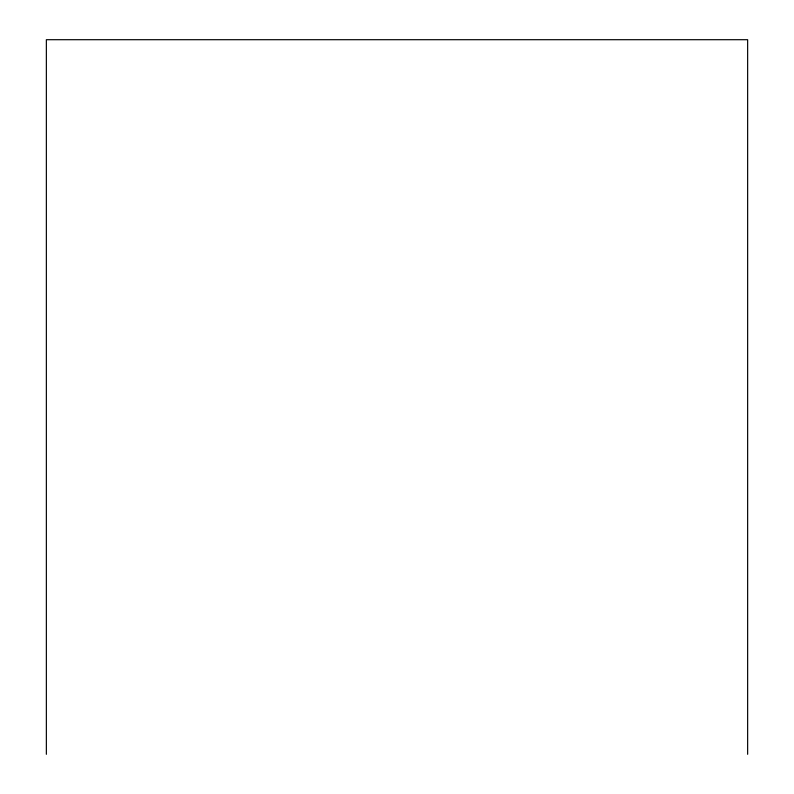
<?xml version="1.0" encoding="UTF-8"?>
<svg xmlns="http://www.w3.org/2000/svg" width="794" height="794" viewBox="0 0 794 794"><rect width="100%" height="100%" fill="white"/><g stroke="black" fill="none" stroke-linecap="round" stroke-linejoin="round"><path stroke-width="1.19" d="M747.64 754.3L747.64 39.7L46.36 39.7L46.36 754.3"/></g></svg>
